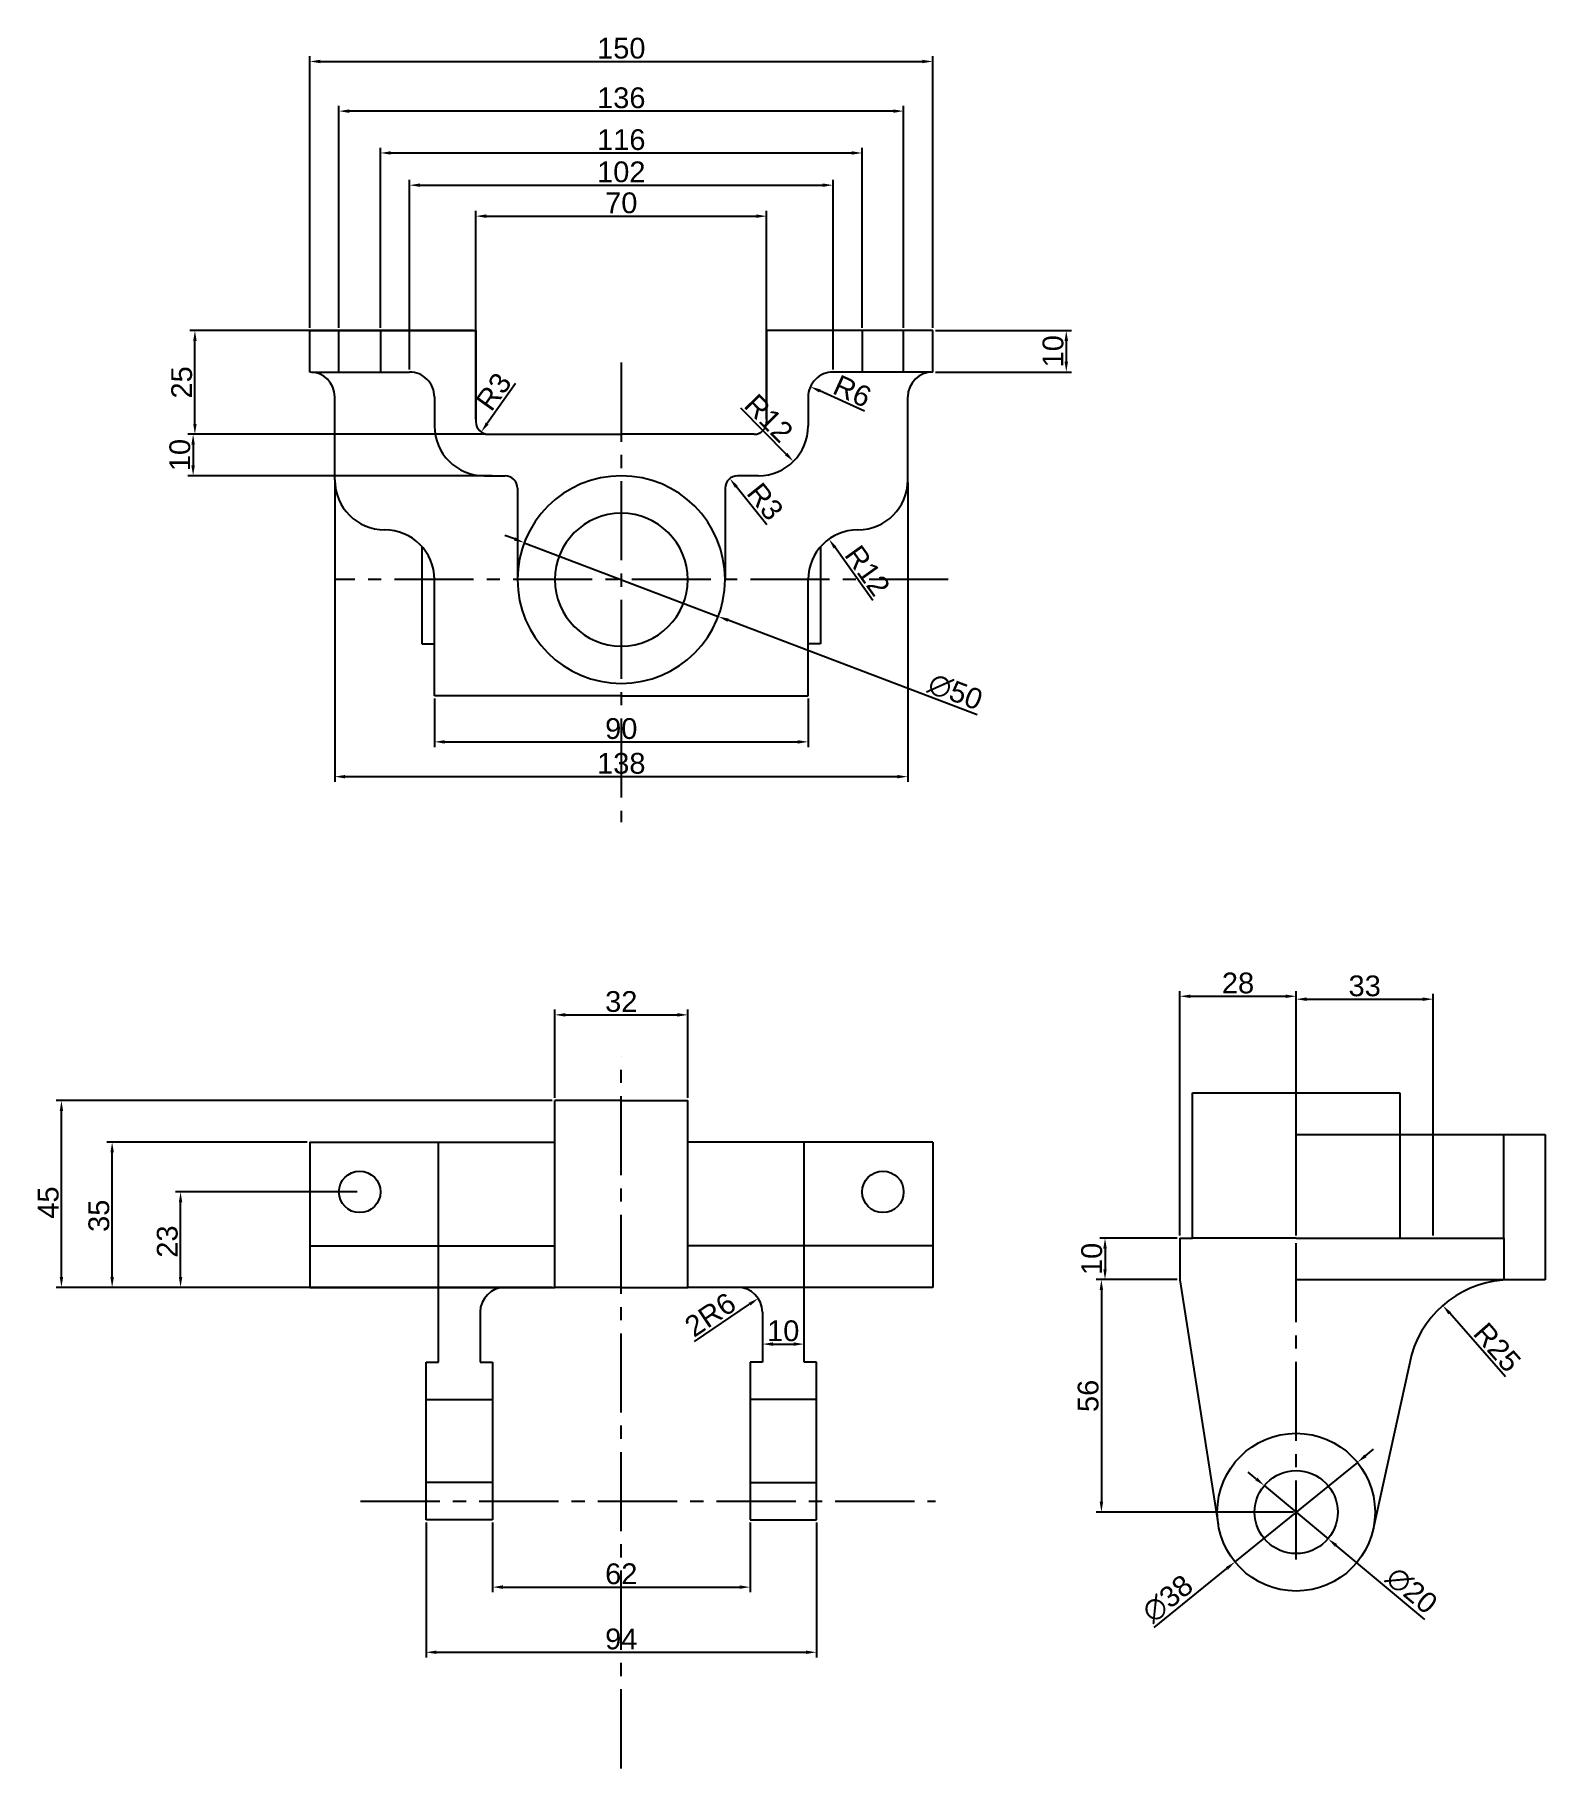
# Model space of a CAD drawing. Header units: millimetres. Extents: x 3984 to 4347, y 1266 to 1684.
import ezdxf

# ---------------------------------------------------------------- set-up
doc = ezdxf.new("R2010")
doc.units = ezdxf.units.MM
doc.linetypes.add('CENTER2', pattern=[28.575, 19.05, -3.175, 3.175, -3.175])
doc.styles.get("Standard").update_dxf_attribs({"font": 'arial.ttf'})
doc.dimstyles.new('ISO-25', dxfattribs={"dimtxt": 5, "dimasz": 2.5, "dimexe": 1.25, "dimexo": 0.625, "dimtad": 1, "dimtxsty": 'Standard', "dimcen": 2.5, "dimadec": 0, "dimazin": 0, "dimtfac": 1, "dimtmove": 0, "dimatfit": 3, "dimfxl": 1, "dimarcsym": 0})

# ---------------------------------------------------------------- blocks, each defined once
blk = doc.blocks.new('*D2')
at = {"color": 0, "lineweight": -2, "transparency": 16777216}
for p, q in [((4099.14, 1562.37), (4096.8, 1563.25)), ((4101.48, 1561.48), (4148.21, 1543.7)), ((4210.56, 1519.98), (4150.55, 1542.81))]:
    blk.add_line(p, q, dxfattribs=at)
at = {"color": 0, "transparency": 16777216}
for points in [[(4099.29, 1562.76), (4098.99, 1561.98), (4101.48, 1561.48)], [(4150.69, 1543.2), (4150.4, 1542.42), (4148.21, 1543.7)]]:
    blk.add_solid(points, dxfattribs=at)
at = {"layer": 'Defpoints', "color": 0, "transparency": 16777216}
for p in [(4101.48, 1561.48), (4148.21, 1543.7)]:
    blk.add_point(p, dxfattribs=at)
at = {"color": 0, "transparency": 16777216, "insert": (4205.27, 1525.54), "char_height": 5, "attachment_point": 5, "rotation": 339.174}
blk.add_mtext('∅50', dxfattribs=at)
blk = doc.blocks.new('*D3')
at = {"color": 0, "lineweight": -2, "transparency": 16777216}
for p, q in [((4108.84, 1427.72), (4108.84, 1448.99)), ((4111.34, 1447.74), (4138.34, 1447.74)), ((4140.84, 1427.72), (4140.84, 1448.99))]:
    blk.add_line(p, q, dxfattribs=at)
at = {"color": 0, "transparency": 16777216}
for points in [[(4111.34, 1448.16), (4111.34, 1447.32), (4108.84, 1447.74)], [(4138.34, 1448.16), (4138.34, 1447.32), (4140.84, 1447.74)]]:
    blk.add_solid(points, dxfattribs=at)
at = {"layer": 'Defpoints', "color": 0, "transparency": 16777216}
for p in [(4140.84, 1447.74), (4108.84, 1427.09), (4140.84, 1427.09)]:
    blk.add_point(p, dxfattribs=at)
at = {"color": 0, "transparency": 16777216, "insert": (4124.84, 1450.92), "char_height": 5, "attachment_point": 5}
blk.add_mtext('32', dxfattribs=at)
blk = doc.blocks.new('*D4')
at = {"color": 0, "lineweight": -2, "transparency": 16777216}
for p, q in [((4304.05, 1341.51), (4305.99, 1343.09)), ((4302.11, 1339.93), (4272.62, 1315.96)), ((4253.14, 1300.13), (4270.68, 1314.39))]:
    blk.add_line(p, q, dxfattribs=at)
at = {"color": 0, "transparency": 16777216}
for points in [[(4303.78, 1341.83), (4304.31, 1341.19), (4302.11, 1339.93)], [(4270.42, 1314.71), (4270.94, 1314.06), (4272.62, 1315.96)]]:
    blk.add_solid(points, dxfattribs=at)
at = {"layer": 'Defpoints', "color": 0, "transparency": 16777216}
for p in [(4302.11, 1339.93), (4272.62, 1315.96)]:
    blk.add_point(p, dxfattribs=at)
at = {"color": 0, "transparency": 16777216, "insert": (4256.42, 1307.07), "char_height": 5, "attachment_point": 5, "rotation": 39.1084}
blk.add_mtext('∅38', dxfattribs=at)
blk = doc.blocks.new('*D5')
at = {"color": 0, "lineweight": -2, "transparency": 16777216}
for p, q in [((4277.76, 1335.96), (4275.84, 1337.56)), ((4279.68, 1334.35), (4295.04, 1321.54)), ((4318.35, 1302.1), (4296.96, 1319.94))]:
    blk.add_line(p, q, dxfattribs=at)
at = {"color": 0, "transparency": 16777216}
for points in [[(4278.03, 1336.28), (4277.5, 1335.64), (4279.68, 1334.35)], [(4297.23, 1320.26), (4296.7, 1319.62), (4295.04, 1321.54)]]:
    blk.add_solid(points, dxfattribs=at)
at = {"layer": 'Defpoints', "color": 0, "transparency": 16777216}
for p in [(4279.68, 1334.35), (4295.04, 1321.54)]:
    blk.add_point(p, dxfattribs=at)
at = {"color": 0, "transparency": 16777216, "insert": (4315.16, 1309.08), "char_height": 5, "attachment_point": 5, "rotation": 320.1695}
blk.add_mtext('∅20', dxfattribs=at)
blk = doc.blocks.new('*D6')
at = {"color": 0, "lineweight": -2, "transparency": 16777216}
blk.add_line((4337.76, 1360.57), (4324.33, 1375.85), dxfattribs=at)
at = {"color": 0, "transparency": 16777216}
blk.add_solid([(4324.64, 1376.12), (4324.02, 1375.57), (4322.68, 1377.72)], dxfattribs=at)
at = {"layer": 'Defpoints', "color": 0, "transparency": 16777216}
for p in [(4322.68, 1377.72), (4339.19, 1358.95)]:
    blk.add_point(p, dxfattribs=at)
at = {"color": 0, "transparency": 16777216, "insert": (4335.78, 1367.64), "char_height": 5, "attachment_point": 5, "rotation": 311.3276}
blk.add_mtext('R25', dxfattribs=at)
blk = doc.blocks.new('*D7')
at = {"color": 0, "lineweight": -2, "transparency": 16777216}
blk.add_line((4142.44, 1369.09), (4155.75, 1378.05), dxfattribs=at)
at = {"color": 0, "transparency": 16777216}
blk.add_solid([(4155.51, 1378.39), (4155.98, 1377.7), (4157.82, 1379.44)], dxfattribs=at)
at = {"layer": 'Defpoints', "color": 0, "transparency": 16777216}
for p in [(4157.82, 1379.44), (4152.84, 1376.09)]:
    blk.add_point(p, dxfattribs=at)
at = {"color": 0, "transparency": 16777216, "insert": (4146.28, 1375.51), "char_height": 5, "attachment_point": 5, "rotation": 33.9367}
blk.add_mtext('2R6', dxfattribs=at)
blk = doc.blocks.new('*D8')
at = {"color": 0, "lineweight": -2, "transparency": 16777216}
for p, q in [((4077.84, 1325.47), (4077.84, 1292.94)), ((4171.84, 1325.47), (4171.84, 1292.94)), ((4080.34, 1294.19), (4169.34, 1294.19))]:
    blk.add_line(p, q, dxfattribs=at)
at = {"color": 0, "transparency": 16777216}
for points in [[(4080.34, 1294.61), (4080.34, 1293.78), (4077.84, 1294.19)], [(4169.34, 1294.61), (4169.34, 1293.78), (4171.84, 1294.19)]]:
    blk.add_solid(points, dxfattribs=at)
at = {"layer": 'Defpoints', "color": 0, "transparency": 16777216}
for p in [(4077.84, 1326.09), (4171.84, 1326.09), (4171.84, 1294.19)]:
    blk.add_point(p, dxfattribs=at)
at = {"color": 0, "transparency": 16777216, "insert": (4124.84, 1297.37), "char_height": 5, "attachment_point": 5}
blk.add_mtext('94', dxfattribs=at)
blk = doc.blocks.new('*D9')
at = {"color": 0, "lineweight": -2, "transparency": 16777216}
for p, q in [((4093.84, 1325.47), (4093.84, 1308.64)), ((4155.84, 1325.47), (4155.84, 1308.64)), ((4096.34, 1309.89), (4153.34, 1309.89))]:
    blk.add_line(p, q, dxfattribs=at)
at = {"color": 0, "transparency": 16777216}
for points in [[(4096.34, 1310.31), (4096.34, 1309.47), (4093.84, 1309.89)], [(4153.34, 1310.31), (4153.34, 1309.47), (4155.84, 1309.89)]]:
    blk.add_solid(points, dxfattribs=at)
at = {"layer": 'Defpoints', "color": 0, "transparency": 16777216}
for p in [(4093.84, 1326.09), (4155.84, 1326.09), (4155.84, 1309.89)]:
    blk.add_point(p, dxfattribs=at)
at = {"color": 0, "transparency": 16777216, "insert": (4124.84, 1313.07), "char_height": 5, "attachment_point": 5}
blk.add_mtext('62', dxfattribs=at)
blk = doc.blocks.new('*D10')
at = {"color": 0, "lineweight": -2, "transparency": 16777216}
for p, q in [((4158.84, 1369.47), (4158.84, 1367.18)), ((4161.34, 1368.43), (4166.34, 1368.43)), ((4168.84, 1369.47), (4168.84, 1367.18))]:
    blk.add_line(p, q, dxfattribs=at)
at = {"color": 0, "transparency": 16777216}
for points in [[(4161.34, 1368.85), (4161.34, 1368.01), (4158.84, 1368.43)], [(4166.34, 1368.85), (4166.34, 1368.01), (4168.84, 1368.43)]]:
    blk.add_solid(points, dxfattribs=at)
at = {"layer": 'Defpoints', "color": 0, "transparency": 16777216}
for p in [(4158.84, 1370.09), (4168.84, 1370.09), (4168.84, 1368.43)]:
    blk.add_point(p, dxfattribs=at)
at = {"color": 0, "transparency": 16777216, "insert": (4163.84, 1371.61), "char_height": 5, "attachment_point": 5}
blk.add_mtext('10', dxfattribs=at)
blk = doc.blocks.new('*D11')
at = {"color": 0, "lineweight": -2, "transparency": 16777216}
for p, q in [((4089.84, 1591.21), (4089.84, 1641.39)), ((4159.84, 1591.21), (4159.84, 1641.39)), ((4092.34, 1640.14), (4157.34, 1640.14))]:
    blk.add_line(p, q, dxfattribs=at)
at = {"color": 0, "transparency": 16777216}
for points in [[(4092.34, 1640.56), (4092.34, 1639.72), (4089.84, 1640.14)], [(4157.34, 1640.56), (4157.34, 1639.72), (4159.84, 1640.14)]]:
    blk.add_solid(points, dxfattribs=at)
at = {"layer": 'Defpoints', "color": 0, "transparency": 16777216}
for p in [(4159.84, 1640.14), (4089.84, 1590.59), (4159.84, 1590.59)]:
    blk.add_point(p, dxfattribs=at)
at = {"color": 0, "transparency": 16777216, "insert": (4124.84, 1643.32), "char_height": 5, "attachment_point": 5}
blk.add_mtext('70', dxfattribs=at)
blk = doc.blocks.new('*D12')
at = {"color": 0, "lineweight": -2, "transparency": 16777216}
for p, q in [((4066.84, 1613.21), (4066.84, 1656.61)), ((4069.34, 1655.36), (4180.34, 1655.36)), ((4182.84, 1613.21), (4182.84, 1656.61))]:
    blk.add_line(p, q, dxfattribs=at)
at = {"color": 0, "transparency": 16777216}
for points in [[(4069.34, 1655.78), (4069.34, 1654.95), (4066.84, 1655.36)], [(4180.34, 1655.78), (4180.34, 1654.95), (4182.84, 1655.36)]]:
    blk.add_solid(points, dxfattribs=at)
at = {"layer": 'Defpoints', "color": 0, "transparency": 16777216}
for p in [(4182.84, 1655.36), (4066.84, 1612.59), (4182.84, 1612.59)]:
    blk.add_point(p, dxfattribs=at)
at = {"color": 0, "transparency": 16777216, "insert": (4124.84, 1658.54), "char_height": 5, "attachment_point": 5}
blk.add_mtext('116', dxfattribs=at)
blk = doc.blocks.new('*D13')
at = {"color": 0, "lineweight": -2, "transparency": 16777216}
for p, q in [((4073.84, 1603.21), (4073.84, 1648.85)), ((4076.34, 1647.6), (4173.34, 1647.6)), ((4175.84, 1603.21), (4175.84, 1648.85))]:
    blk.add_line(p, q, dxfattribs=at)
at = {"color": 0, "transparency": 16777216}
for points in [[(4076.34, 1648.02), (4076.34, 1647.19), (4073.84, 1647.6)], [(4173.34, 1648.02), (4173.34, 1647.19), (4175.84, 1647.6)]]:
    blk.add_solid(points, dxfattribs=at)
at = {"layer": 'Defpoints', "color": 0, "transparency": 16777216}
for p in [(4175.84, 1647.6), (4073.84, 1602.59), (4175.84, 1602.59)]:
    blk.add_point(p, dxfattribs=at)
at = {"color": 0, "transparency": 16777216, "insert": (4124.84, 1650.78), "char_height": 5, "attachment_point": 5}
blk.add_mtext('102', dxfattribs=at)
blk = doc.blocks.new('*D14')
at = {"color": 0, "lineweight": -2, "transparency": 16777216}
for p, q in [((4056.84, 1613.21), (4056.84, 1666.69)), ((4192.84, 1613.21), (4192.84, 1666.69)), ((4190.34, 1665.44), (4059.34, 1665.44))]:
    blk.add_line(p, q, dxfattribs=at)
at = {"color": 0, "transparency": 16777216}
for points in [[(4059.34, 1665.85), (4059.34, 1665.02), (4056.84, 1665.44)], [(4190.34, 1665.85), (4190.34, 1665.02), (4192.84, 1665.44)]]:
    blk.add_solid(points, dxfattribs=at)
at = {"layer": 'Defpoints', "color": 0, "transparency": 16777216}
for p in [(4056.84, 1665.44), (4056.84, 1612.59), (4192.84, 1612.59)]:
    blk.add_point(p, dxfattribs=at)
at = {"color": 0, "transparency": 16777216, "insert": (4124.84, 1668.62), "char_height": 5, "attachment_point": 5}
blk.add_mtext('136', dxfattribs=at)
blk = doc.blocks.new('*D15')
at = {"color": 0, "lineweight": -2, "transparency": 16777216}
for p, q in [((4049.84, 1613.21), (4049.84, 1678.65)), ((4052.34, 1677.4), (4197.34, 1677.4)), ((4199.84, 1613.21), (4199.84, 1678.65))]:
    blk.add_line(p, q, dxfattribs=at)
at = {"color": 0, "transparency": 16777216}
for points in [[(4052.34, 1677.81), (4052.34, 1676.98), (4049.84, 1677.4)], [(4197.34, 1677.81), (4197.34, 1676.98), (4199.84, 1677.4)]]:
    blk.add_solid(points, dxfattribs=at)
at = {"layer": 'Defpoints', "color": 0, "transparency": 16777216}
for p in [(4199.84, 1677.4), (4049.84, 1612.59), (4199.84, 1612.59)]:
    blk.add_point(p, dxfattribs=at)
at = {"color": 0, "transparency": 16777216, "insert": (4124.84, 1680.57), "char_height": 5, "attachment_point": 5}
blk.add_mtext('150', dxfattribs=at)
blk = doc.blocks.new('*D16')
at = {"color": 0, "lineweight": -2, "transparency": 16777216}
for p, q in [((4079.84, 1523.96), (4079.84, 1512.25)), ((4169.84, 1523.96), (4169.84, 1512.25)), ((4082.34, 1513.5), (4167.34, 1513.5))]:
    blk.add_line(p, q, dxfattribs=at)
at = {"color": 0, "transparency": 16777216}
for points in [[(4082.34, 1513.91), (4082.34, 1513.08), (4079.84, 1513.5)], [(4167.34, 1513.91), (4167.34, 1513.08), (4169.84, 1513.5)]]:
    blk.add_solid(points, dxfattribs=at)
at = {"layer": 'Defpoints', "color": 0, "transparency": 16777216}
for p in [(4079.84, 1524.59), (4169.84, 1524.59), (4169.84, 1513.5)]:
    blk.add_point(p, dxfattribs=at)
at = {"color": 0, "transparency": 16777216, "insert": (4124.84, 1516.67), "char_height": 5, "attachment_point": 5}
blk.add_mtext('90', dxfattribs=at)
blk = doc.blocks.new('*D17')
at = {"color": 0, "lineweight": -2, "transparency": 16777216}
for p, q in [((4055.84, 1575.96), (4055.84, 1503.87)), ((4193.84, 1575.96), (4193.84, 1503.87)), ((4058.34, 1505.12), (4191.34, 1505.12))]:
    blk.add_line(p, q, dxfattribs=at)
at = {"color": 0, "transparency": 16777216}
for points in [[(4058.34, 1505.53), (4058.34, 1504.7), (4055.84, 1505.12)], [(4191.34, 1505.53), (4191.34, 1504.7), (4193.84, 1505.12)]]:
    blk.add_solid(points, dxfattribs=at)
at = {"layer": 'Defpoints', "color": 0, "transparency": 16777216}
for p in [(4055.84, 1576.59), (4193.84, 1576.59), (4193.84, 1505.12)]:
    blk.add_point(p, dxfattribs=at)
at = {"color": 0, "transparency": 16777216, "insert": (4124.84, 1508.3), "char_height": 5, "attachment_point": 5}
blk.add_mtext('138', dxfattribs=at)
blk = doc.blocks.new('*D18')
at = {"color": 0, "lineweight": -2, "transparency": 16777216}
for p, q in [((4061.22, 1405.09), (4017.46, 1405.09)), ((4018.71, 1384.59), (4018.71, 1402.59)), ((4049.22, 1382.09), (4017.46, 1382.09))]:
    blk.add_line(p, q, dxfattribs=at)
at = {"color": 0, "transparency": 16777216}
for points in [[(4018.29, 1402.59), (4019.12, 1402.59), (4018.71, 1405.09)], [(4018.29, 1384.59), (4019.12, 1384.59), (4018.71, 1382.09)]]:
    blk.add_solid(points, dxfattribs=at)
at = {"layer": 'Defpoints', "color": 0, "transparency": 16777216}
for p in [(4018.71, 1405.09), (4061.84, 1405.09), (4049.84, 1382.09)]:
    blk.add_point(p, dxfattribs=at)
at = {"color": 0, "transparency": 16777216, "insert": (4015.53, 1393.12), "char_height": 5, "attachment_point": 5, "rotation": 90}
blk.add_mtext('23', dxfattribs=at)
blk = doc.blocks.new('*D19')
at = {"color": 0, "lineweight": -2, "transparency": 16777216}
for p, q in [((4049.22, 1417.09), (4000.98, 1417.09)), ((4002.23, 1384.59), (4002.23, 1414.59)), ((4049.22, 1382.09), (4000.98, 1382.09))]:
    blk.add_line(p, q, dxfattribs=at)
at = {"color": 0, "transparency": 16777216}
for points in [[(4001.81, 1414.59), (4002.65, 1414.59), (4002.23, 1417.09)], [(4001.81, 1384.59), (4002.65, 1384.59), (4002.23, 1382.09)]]:
    blk.add_solid(points, dxfattribs=at)
at = {"layer": 'Defpoints', "color": 0, "transparency": 16777216}
for p in [(4002.23, 1417.09), (4049.84, 1417.09), (4049.84, 1382.09)]:
    blk.add_point(p, dxfattribs=at)
at = {"color": 0, "transparency": 16777216, "insert": (3999.05, 1399.34), "char_height": 5, "attachment_point": 5, "rotation": 90}
blk.add_mtext('35', dxfattribs=at)
blk = doc.blocks.new('*D20')
at = {"color": 0, "lineweight": -2, "transparency": 16777216}
for p, q in [((4108.22, 1427.09), (3988.77, 1427.09)), ((3990.02, 1384.59), (3990.02, 1424.59)), ((4108.22, 1382.09), (3988.77, 1382.09))]:
    blk.add_line(p, q, dxfattribs=at)
at = {"color": 0, "transparency": 16777216}
for points in [[(3989.61, 1424.59), (3990.44, 1424.59), (3990.02, 1427.09)], [(3989.61, 1384.59), (3990.44, 1384.59), (3990.02, 1382.09)]]:
    blk.add_solid(points, dxfattribs=at)
at = {"layer": 'Defpoints', "color": 0, "transparency": 16777216}
for p in [(3990.02, 1427.09), (4108.84, 1427.09), (4108.84, 1382.09)]:
    blk.add_point(p, dxfattribs=at)
at = {"color": 0, "transparency": 16777216, "insert": (3986.86, 1402.51), "char_height": 5, "attachment_point": 5, "rotation": 90}
blk.add_mtext('45', dxfattribs=at)
blk = doc.blocks.new('*D21')
at = {"color": 0, "lineweight": -2, "transparency": 16777216}
for p, q in [((4258.74, 1393.95), (4240.08, 1393.95)), ((4241.33, 1391.45), (4241.33, 1386.45)), ((4258.74, 1383.95), (4240.08, 1383.95))]:
    blk.add_line(p, q, dxfattribs=at)
at = {"color": 0, "transparency": 16777216}
for points in [[(4240.92, 1391.45), (4241.75, 1391.45), (4241.33, 1393.95)], [(4240.92, 1386.45), (4241.75, 1386.45), (4241.33, 1383.95)]]:
    blk.add_solid(points, dxfattribs=at)
at = {"layer": 'Defpoints', "color": 0, "transparency": 16777216}
for p in [(4259.36, 1393.95), (4241.33, 1383.95), (4259.36, 1383.95)]:
    blk.add_point(p, dxfattribs=at)
at = {"color": 0, "transparency": 16777216, "insert": (4238.15, 1388.95), "char_height": 5, "attachment_point": 5, "rotation": 90}
blk.add_mtext('10', dxfattribs=at)
blk = doc.blocks.new('*U22')
at = {"color": 0, "linetype": 'CENTER2', "transparency": 16777216}
blk.add_line((0, -67.54), (0, 49.63), dxfattribs=at)
blk = doc.blocks.new('*U23')
at = {"color": 0, "linetype": 'CENTER2', "transparency": 16777216}
blk.add_line((0, -138.36), (0, 33.14), dxfattribs=at)
blk = doc.blocks.new('*U24')
at = {"color": 0, "linetype": 'CENTER2', "transparency": 16777216}
blk.add_line((-101.77, 0), (36.65, 0), dxfattribs=at)
blk = doc.blocks.new('*D25')
at = {"color": 0, "lineweight": -2, "transparency": 16777216}
for p, q in [((4259.36, 1394.57), (4259.36, 1453.47)), ((4287.36, 1394.57), (4287.36, 1453.47)), ((4261.86, 1452.22), (4284.86, 1452.22))]:
    blk.add_line(p, q, dxfattribs=at)
at = {"color": 0, "transparency": 16777216}
for points in [[(4261.86, 1452.63), (4261.86, 1451.8), (4259.36, 1452.22)], [(4284.86, 1452.63), (4284.86, 1451.8), (4287.36, 1452.22)]]:
    blk.add_solid(points, dxfattribs=at)
at = {"layer": 'Defpoints', "color": 0, "transparency": 16777216}
for p in [(4287.36, 1452.22), (4259.36, 1393.95), (4287.36, 1393.95)]:
    blk.add_point(p, dxfattribs=at)
at = {"color": 0, "transparency": 16777216, "insert": (4273.36, 1455.39), "char_height": 5, "attachment_point": 5}
blk.add_mtext('28', dxfattribs=at)
blk = doc.blocks.new('*D26')
at = {"color": 0, "lineweight": -2, "transparency": 16777216}
for p, q in [((4287.36, 1394.57), (4287.36, 1452.77)), ((4289.86, 1451.52), (4317.86, 1451.52)), ((4320.36, 1394.57), (4320.36, 1452.77))]:
    blk.add_line(p, q, dxfattribs=at)
at = {"color": 0, "transparency": 16777216}
for points in [[(4289.86, 1451.93), (4289.86, 1451.1), (4287.36, 1451.52)], [(4317.86, 1451.93), (4317.86, 1451.1), (4320.36, 1451.52)]]:
    blk.add_solid(points, dxfattribs=at)
at = {"layer": 'Defpoints', "color": 0, "transparency": 16777216}
for p in [(4320.36, 1451.52), (4287.36, 1393.95), (4320.36, 1393.95)]:
    blk.add_point(p, dxfattribs=at)
at = {"color": 0, "transparency": 16777216, "insert": (4303.86, 1454.69), "char_height": 5, "attachment_point": 5}
blk.add_mtext('33', dxfattribs=at)
blk = doc.blocks.new('*D27')
at = {"color": 0, "lineweight": -2, "transparency": 16777216}
blk.add_line((4183.41, 1593.16), (4172.65, 1598.03), dxfattribs=at)
at = {"color": 0, "transparency": 16777216}
blk.add_solid([(4172.83, 1598.41), (4172.48, 1597.65), (4170.38, 1599.06)], dxfattribs=at)
at = {"layer": 'Defpoints', "color": 0, "transparency": 16777216}
for p in [(4170.38, 1599.06), (4175.84, 1596.59)]:
    blk.add_point(p, dxfattribs=at)
at = {"color": 0, "transparency": 16777216, "insert": (4180.48, 1597.97), "char_height": 5, "attachment_point": 5, "rotation": 335.6466}
blk.add_mtext('R6', dxfattribs=at)
blk = doc.blocks.new('*D28')
at = {"color": 0, "lineweight": -2, "transparency": 16777216}
blk.add_line((4159.93, 1565.77), (4152.53, 1574.98), dxfattribs=at)
at = {"color": 0, "transparency": 16777216}
blk.add_solid([(4152.85, 1575.24), (4152.2, 1574.72), (4150.96, 1576.93)], dxfattribs=at)
at = {"layer": 'Defpoints', "color": 0, "transparency": 16777216}
for p in [(4150.96, 1576.93), (4152.84, 1574.59)]:
    blk.add_point(p, dxfattribs=at)
at = {"color": 0, "transparency": 16777216, "insert": (4159.49, 1571.39), "char_height": 5, "attachment_point": 5, "rotation": 308.7629}
blk.add_mtext('R3', dxfattribs=at)
blk = doc.blocks.new('*D29')
at = {"color": 0, "lineweight": -2, "transparency": 16777216}
blk.add_line((4185.42, 1547.59), (4176.31, 1560.31), dxfattribs=at)
at = {"color": 0, "transparency": 16777216}
blk.add_solid([(4176.65, 1560.56), (4175.97, 1560.07), (4174.86, 1562.35)], dxfattribs=at)
at = {"layer": 'Defpoints', "color": 0, "transparency": 16777216}
for p in [(4174.86, 1562.35), (4181.84, 1552.59)]:
    blk.add_point(p, dxfattribs=at)
at = {"color": 0, "transparency": 16777216, "insert": (4184.14, 1554.76), "char_height": 5, "attachment_point": 5, "rotation": 305.5999}
blk.add_mtext('R12', dxfattribs=at)
blk = doc.blocks.new('*D30')
at = {"color": 0, "lineweight": -2, "transparency": 16777216}
for p, q in [((4200.47, 1612.59), (4233.25, 1612.59)), ((4232, 1610.09), (4232, 1605.09)), ((4200.47, 1602.59), (4233.25, 1602.59))]:
    blk.add_line(p, q, dxfattribs=at)
at = {"color": 0, "transparency": 16777216}
for points in [[(4231.59, 1610.09), (4232.42, 1610.09), (4232, 1612.59)], [(4231.59, 1605.09), (4232.42, 1605.09), (4232, 1602.59)]]:
    blk.add_solid(points, dxfattribs=at)
at = {"layer": 'Defpoints', "color": 0, "transparency": 16777216}
for p in [(4199.84, 1612.59), (4199.84, 1602.59), (4232, 1602.59)]:
    blk.add_point(p, dxfattribs=at)
at = {"color": 0, "transparency": 16777216, "insert": (4228.83, 1607.59), "char_height": 5, "attachment_point": 5, "rotation": 90}
blk.add_mtext('10', dxfattribs=at)
blk = doc.blocks.new('*D31')
at = {"color": 0, "lineweight": -2, "transparency": 16777216}
blk.add_line((4099.4, 1599.81), (4092.55, 1590.18), dxfattribs=at)
at = {"color": 0, "transparency": 16777216}
blk.add_solid([(4092.21, 1590.42), (4092.89, 1589.94), (4091.1, 1588.14)], dxfattribs=at)
at = {"layer": 'Defpoints', "color": 0, "transparency": 16777216}
for p in [(4091.1, 1588.14), (4092.84, 1590.59)]:
    blk.add_point(p, dxfattribs=at)
at = {"color": 0, "transparency": 16777216, "insert": (4094.11, 1597.86), "char_height": 5, "attachment_point": 5, "rotation": 54.5715}
blk.add_mtext('R3', dxfattribs=at)
blk = doc.blocks.new('*D32')
at = {"color": 0, "lineweight": -2, "transparency": 16777216}
blk.add_line((4153.51, 1593.95), (4164.53, 1582.84), dxfattribs=at)
at = {"color": 0, "transparency": 16777216}
blk.add_solid([(4164.83, 1583.14), (4164.24, 1582.55), (4166.29, 1581.07)], dxfattribs=at)
at = {"layer": 'Defpoints', "color": 0, "transparency": 16777216}
for p in [(4157.84, 1589.59), (4166.29, 1581.07)]:
    blk.add_point(p, dxfattribs=at)
at = {"color": 0, "transparency": 16777216, "insert": (4160.37, 1591.49), "char_height": 5, "attachment_point": 5, "rotation": 314.7595}
blk.add_mtext('R12', dxfattribs=at)
blk = doc.blocks.new('*D33')
at = {"color": 0, "lineweight": -2, "transparency": 16777216}
for p, q in [((4092.22, 1587.59), (4020.48, 1587.59)), ((4021.73, 1585.09), (4021.73, 1580.09)), ((4093.72, 1577.59), (4020.48, 1577.59))]:
    blk.add_line(p, q, dxfattribs=at)
at = {"color": 0, "transparency": 16777216}
for points in [[(4021.31, 1585.09), (4022.14, 1585.09), (4021.73, 1587.59)], [(4021.31, 1580.09), (4022.14, 1580.09), (4021.73, 1577.59)]]:
    blk.add_solid(points, dxfattribs=at)
at = {"layer": 'Defpoints', "color": 0, "transparency": 16777216}
for p in [(4092.84, 1587.59), (4021.73, 1577.59), (4094.34, 1577.59)]:
    blk.add_point(p, dxfattribs=at)
at = {"color": 0, "transparency": 16777216, "insert": (4018.55, 1582.59), "char_height": 5, "attachment_point": 5, "rotation": 90}
blk.add_mtext('10', dxfattribs=at)
blk = doc.blocks.new('*D34')
at = {"color": 0, "lineweight": -2, "transparency": 16777216}
for p, q in [((4089.22, 1612.59), (4020.91, 1612.59)), ((4022.16, 1590.09), (4022.16, 1610.09)), ((4092.22, 1587.59), (4020.91, 1587.59))]:
    blk.add_line(p, q, dxfattribs=at)
at = {"color": 0, "transparency": 16777216}
for points in [[(4021.75, 1610.09), (4022.58, 1610.09), (4022.16, 1612.59)], [(4021.75, 1590.09), (4022.58, 1590.09), (4022.16, 1587.59)]]:
    blk.add_solid(points, dxfattribs=at)
at = {"layer": 'Defpoints', "color": 0, "transparency": 16777216}
for p in [(4022.16, 1612.59), (4089.84, 1612.59), (4092.84, 1587.59)]:
    blk.add_point(p, dxfattribs=at)
at = {"color": 0, "transparency": 16777216, "insert": (4018.99, 1600.09), "char_height": 5, "attachment_point": 5, "rotation": 90}
blk.add_mtext('25', dxfattribs=at)
blk = doc.blocks.new('*D35')
at = {"color": 0, "lineweight": -2, "transparency": 16777216}
for p, q in [((4258.74, 1383.95), (4239.21, 1383.95)), ((4240.46, 1381.45), (4240.46, 1330.45)), ((4286.74, 1327.95), (4239.21, 1327.95))]:
    blk.add_line(p, q, dxfattribs=at)
at = {"color": 0, "transparency": 16777216}
for points in [[(4240.04, 1381.45), (4240.88, 1381.45), (4240.46, 1383.95)], [(4240.04, 1330.45), (4240.88, 1330.45), (4240.46, 1327.95)]]:
    blk.add_solid(points, dxfattribs=at)
at = {"layer": 'Defpoints', "color": 0, "transparency": 16777216}
for p in [(4259.36, 1383.95), (4240.46, 1327.95), (4287.36, 1327.95)]:
    blk.add_point(p, dxfattribs=at)
at = {"color": 0, "transparency": 16777216, "insert": (4237.28, 1355.95), "char_height": 5, "attachment_point": 5, "rotation": 90}
blk.add_mtext('56', dxfattribs=at)
blk = doc.blocks.new('*U36')
at = {"color": 0, "linetype": 'CENTER2', "transparency": 16777216}
blk.add_line((0, 41.27), (0, -69.4), dxfattribs=at)
blk = doc.blocks.new('*U37')
at = {"color": 0, "linetype": 'CENTER2', "transparency": 16777216}
blk.add_line((87.2, 0), (-60.52, 0), dxfattribs=at)

msp = doc.modelspace()

# ---------------------------------------------------------------- linework, layer by layer
for p, q in [((4049.842, 1602.589), (4049.842, 1612.589)), ((4049.842, 1612.589), (4089.842, 1612.589)), ((4089.842, 1612.589), (4089.842, 1590.589)), ((4199.842, 1612.589), (4159.842, 1612.589)), ((4159.842, 1612.589), (4159.842, 1590.589)), ((4199.842, 1602.589), (4199.842, 1612.589)), ((4049.842, 1602.589), (4049.842, 1602.589)), ((4050.215, 1602.577), (4073.84, 1602.586)), ((4199.469, 1602.577), (4175.844, 1602.586)), ((4199.842, 1602.589), (4199.842, 1602.589)), ((4055.842, 1576.589), (4055.842, 1596.589)), ((4079.842, 1596.586), (4079.842, 1589.589)), ((4169.842, 1596.586), (4169.842, 1589.589)), ((4193.842, 1576.589), (4193.842, 1596.589)), ((4092.842, 1587.589), (4124.842, 1587.589)), ((4156.842, 1587.589), (4124.842, 1587.589)), ((4091.842, 1577.589), (4096.842, 1577.589)), ((4099.842, 1574.589), (4099.842, 1552.589)), ((4149.842, 1574.589), (4149.842, 1552.589)), ((4157.842, 1577.589), (4152.842, 1577.589)), ((4067.842, 1564.589), (4067.842, 1564.589)), ((4181.842, 1564.589), (4181.842, 1564.589)), ((4076.842, 1560.526), (4076.842, 1537.089)), ((4172.842, 1560.526), (4172.842, 1537.089)), ((4079.842, 1524.589), (4079.842, 1552.589)), ((4169.842, 1524.589), (4169.842, 1552.589)), ((4076.842, 1537.089), (4079.842, 1537.089)), ((4172.842, 1537.089), (4169.842, 1537.089)), ((4124.842, 1524.589), (4079.842, 1524.589)), ((4124.842, 1524.589), (4169.842, 1524.589)), ((4262.363, 1393.949), (4262.363, 1428.949)), ((4262.363, 1428.949), (4312.363, 1428.949)), ((4312.363, 1428.949), (4312.363, 1393.949)), ((4124.842, 1427.093), (4108.842, 1427.093)), ((4124.842, 1427.093), (4140.842, 1427.093)), ((4049.842, 1417.093), (4108.842, 1417.093)), ((4049.842, 1417.093), (4049.842, 1382.093)), ((4080.842, 1382.093), (4080.842, 1417.093)), ((4199.842, 1417.093), (4140.842, 1417.093)), ((4168.842, 1382.093), (4168.842, 1417.093)), ((4199.842, 1417.093), (4199.842, 1382.093)), ((4287.363, 1418.949), (4347.363, 1418.949)), ((4337.363, 1393.949), (4337.363, 1418.949)), ((4347.363, 1418.949), (4347.363, 1383.949)), ((4049.842, 1392.093), (4108.842, 1392.093)), ((4199.842, 1392.093), (4140.842, 1392.093)), ((4259.363, 1393.949), (4259.363, 1383.949)), ((4259.363, 1393.949), (4262.363, 1393.949)), ((4287.363, 1393.949), (4262.363, 1393.949)), ((4287.363, 1393.949), (4337.363, 1393.949)), ((4337.363, 1393.949), (4337.363, 1383.949)), ((4259.363, 1383.949), (4268.592, 1325.01)), ((4339.186, 1383.949), (4287.363, 1383.949)), ((4347.363, 1383.949), (4339.186, 1383.949)), ((4049.842, 1382.093), (4108.842, 1382.093)), ((4080.842, 1364.093), (4080.842, 1382.093)), ((4199.842, 1382.093), (4140.842, 1382.093)), ((4168.842, 1364.093), (4168.842, 1382.093)), ((4090.842, 1376.093), (4090.842, 1364.093)), ((4158.842, 1376.093), (4158.842, 1364.093)), ((4315.16, 1365.859), (4305.919, 1323.866)), ((4077.842, 1326.093), (4077.842, 1364.093)), ((4077.842, 1364.093), (4080.842, 1364.093)), ((4090.842, 1364.093), (4093.842, 1364.093)), ((4093.842, 1364.093), (4093.842, 1326.093)), ((4158.842, 1364.093), (4155.842, 1364.093)), ((4155.842, 1364.093), (4155.842, 1326.093)), ((4171.842, 1364.093), (4168.842, 1364.093)), ((4171.842, 1326.093), (4171.842, 1364.093)), ((4093.842, 1326.093), (4077.842, 1326.093)), ((4155.842, 1326.093), (4171.842, 1326.093))]:
    msp.add_line(p, q)
for points in [[(4056.842, 1602.589), (4056.842, 1612.589)], [(4066.842, 1612.589), (4066.842, 1602.589)], [(4182.842, 1612.589), (4182.842, 1602.589)], [(4192.842, 1602.589), (4192.842, 1612.589)], [(4124.842, 1382.093), (4108.842, 1382.093), (4108.842, 1427.093)], [(4124.842, 1382.093), (4140.842, 1382.093), (4140.842, 1427.093)], [(4077.842, 1355.093), (4093.842, 1355.093)], [(4171.842, 1355.093), (4155.842, 1355.093)], [(4093.842, 1335.093), (4077.842, 1335.093)], [(4155.842, 1335.093), (4171.842, 1335.093)]]:
    msp.add_lwpolyline(points)
for centre, radius in [((4061.842, 1405.093), 5), ((4187.842, 1405.093), 5), ((4287.363, 1327.949), 19), ((4287.363, 1327.949), 10)]:
    msp.add_circle(centre, radius)
for centre, radius, start, end in [((4049.842, 1596.589), 6, 0, 90), ((4073.842, 1596.586), 6, 0, 90.02244), ((4175.842, 1596.586), 6, 89.97756, 180), ((4199.842, 1596.589), 6, 90, 180), ((4091.842, 1589.589), 12, 180, 270), ((4092.842, 1590.589), 3, 180, 270), ((4156.842, 1590.589), 3, 270, 0), ((4157.842, 1589.589), 12, 270, 0), ((4067.842, 1576.589), 12, 180, 270), ((4096.842, 1574.589), 3, 0, 90), ((4124.842, 1552.589), 25, 90, 270), ((4124.842, 1552.589), 25, 270, 90), ((4152.842, 1574.589), 3, 90, 180), ((4181.842, 1576.589), 12, 270, 0), ((4124.842, 1552.589), 16, 90, 270), ((4124.842, 1552.589), 16, 270, 90), ((4067.842, 1552.589), 12, 0, 90), ((4181.842, 1552.589), 12, 90, 180), ((4339.186, 1358.949), 25, 90, 163.95453), ((4096.842, 1376.093), 6, 90, 180), ((4152.842, 1376.093), 6, 0, 90)]:
    msp.add_arc(centre, radius, start, end)

# ---------------------------------------------------------------- block references
at = {"linetype": 'CENTER2'}
for name, p in [('*U36', (4124.842, 1563.589)), ('*U37', (4116.363, 1552.589)), ('*U23', (4124.842, 1404.593)), ('*U22', (4287.363, 1384.079)), ('*U24', (4163.842, 1330.593))]:
    msp.add_blockref(name, p, dxfattribs=at)

# ---------------------------------------------------------------- dimensions: what is measured, and where the dimension line sits
for base, p1, p2, picture, middle in [((4199.842, 1677.396), (4049.842, 1612.589), (4199.842, 1612.589), '*D15', (4124.842, 1680.574)), ((4056.842, 1665.436), (4192.842, 1612.589), (4056.842, 1612.589), '*D14', (4124.842, 1668.615)), ((4182.842, 1655.362), (4066.842, 1612.589), (4182.842, 1612.589), '*D12', (4124.842, 1658.54)), ((4175.842, 1647.604), (4073.84, 1602.586), (4175.842, 1602.586), '*D13', (4124.841, 1650.782)), ((4159.842, 1640.14), (4089.842, 1590.589), (4159.842, 1590.589), '*D11', (4124.842, 1643.318)), ((4193.842, 1505.116), (4055.842, 1576.589), (4193.842, 1576.589), '*D17', (4124.842, 1508.296)), ((4169.842, 1513.496), (4079.842, 1524.589), (4169.842, 1524.589), '*D16', (4124.842, 1516.674)), ((4287.363, 1452.216), (4259.363, 1393.949), (4287.363, 1393.949), '*D25', (4273.363, 1455.394)), ((4320.363, 1451.515), (4287.363, 1393.949), (4320.363, 1393.949), '*D26', (4303.863, 1454.695)), ((4140.842, 1447.741), (4108.842, 1427.093), (4140.842, 1427.093), '*D3', (4124.842, 1450.921)), ((4168.842, 1368.431), (4158.842, 1370.093), (4168.842, 1370.093), '*D10', (4163.842, 1371.609)), ((4171.842, 1294.195), (4077.842, 1326.093), (4171.842, 1326.093), '*D8', (4124.842, 1297.372)), ((4155.842, 1309.89), (4093.842, 1326.093), (4155.842, 1326.093), '*D9', (4124.842, 1313.068))]:
    dim = msp.add_linear_dim(base=base, p1=p1, p2=p2, dimstyle='ISO-25')
    dim.commit()
    dim.dimension.update_dxf_attribs({"geometry": picture, "text_midpoint": middle})
for base, p1, p2, picture, middle in [((4022.165, 1612.589), (4092.842, 1587.589), (4089.842, 1612.589), '*D34', (4018.987, 1600.089)), ((4232.003, 1602.589), (4199.842, 1612.589), (4199.842, 1602.589), '*D30', (4228.825, 1607.589)), ((4021.726, 1577.589), (4092.842, 1587.589), (4094.342, 1577.589), '*D33', (4018.548, 1582.589)), ((4241.332, 1383.949), (4259.363, 1393.949), (4259.363, 1383.949), '*D21', (4238.154, 1388.949)), ((4240.461, 1327.949), (4259.363, 1383.949), (4287.363, 1327.949), '*D35', (4237.284, 1355.949))]:
    dim = msp.add_linear_dim(base=base, p1=p1, p2=p2, angle=90, dimstyle='ISO-25')
    dim.commit()
    dim.dimension.update_dxf_attribs({"geometry": picture, "text_midpoint": middle})
for center, mpoint, picture, middle in [((4092.842, 1590.589), (4091.103, 1588.144), '*D31', (4096.701, 1596.012)), ((4175.842, 1596.586), (4170.376, 1599.06), '*D27', (4179.172, 1595.079)), ((4157.842, 1589.589), (4166.292, 1581.068), '*D32', (4158.143, 1589.286)), ((4152.842, 1574.589), (4150.964, 1576.928), '*D28', (4157.01, 1569.398)), ((4181.842, 1552.589), (4174.857, 1562.346), '*D29', (4181.594, 1552.936)), ((4339.186, 1358.949), (4322.677, 1377.723), '*D6', (4333.39, 1365.54))]:
    dim = msp.add_radius_dim(center=center, mpoint=mpoint, dimstyle='ISO-25')
    dim.commit()
    dim.dimension.update_dxf_attribs({"geometry": picture, "text_midpoint": middle, "dimtype": 164})
for p1, p2, picture, middle in [((4101.475, 1561.477), (4148.209, 1543.7), '*D2', (4204.093, 1522.443)), ((4302.106, 1339.934), (4272.62, 1315.964), '*D4', (4258.515, 1304.498)), ((4279.684, 1334.354), (4295.043, 1321.544), '*D5', (4313.037, 1306.535))]:
    dim = msp.add_diameter_dim_2p(p1=p1, p2=p2, dimstyle='ISO-25')
    dim.commit()
    dim.dimension.update_dxf_attribs({"geometry": picture, "text_midpoint": middle, "dimtype": 163})
for base, p1, p2, picture, middle in [((3990.025, 1427.093), (4108.842, 1382.093), (4108.842, 1427.093), '*D20', (3990.025, 1402.515)), ((4002.23, 1417.093), (4049.842, 1382.093), (4049.842, 1417.093), '*D19', (4002.23, 1399.344)), ((4018.707, 1405.093), (4049.842, 1382.093), (4061.842, 1405.093), '*D18', (4018.707, 1393.124))]:
    dim = msp.add_linear_dim(base=base, p1=p1, p2=p2, angle=90, dimstyle='ISO-25')
    dim.commit()
    dim.dimension.update_dxf_attribs({"geometry": picture, "text_midpoint": middle, "dimtype": 160})
dim = msp.add_radius_dim(center=(4152.842, 1376.093), mpoint=(4157.82, 1379.443), text='2R6', dimstyle='ISO-25')
dim.commit()
dim.dimension.update_dxf_attribs({"geometry": '*D7', "text_midpoint": (4148.056, 1372.872), "dimtype": 164})

doc.saveas('drawing.dxf')
